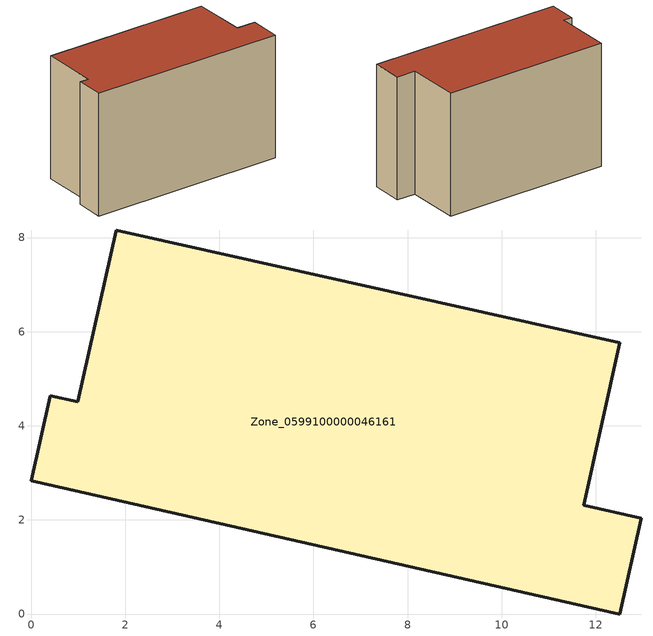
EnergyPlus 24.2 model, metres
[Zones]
Zone_0599100000046161
 floor ground (C_G): 1.81,8.16 12.51,5.77 11.74,2.31 12.97,2.03 12.51,0 0,2.83 0.41,4.64 0.99,4.51 z0
 wall outside (C_F): 0,2.83 12.51,0 12.97,2.03 11.74,2.31 12.51,5.77 1.81,8.16 0.99,4.51 0.41,4.64 0,2.83 z0:8.05
 roof outside (C_R): 1.81,8.16 0.99,4.51 0.41,4.64 0,2.83 12.51,0 12.97,2.03 11.74,2.31 12.51,5.77 z8.05
[BUILDING]
Pand.0599100000046161: North Axis=0; Terrain=City; Loads Convergence Tolerance Value=0.04; Temperature Convergence Tolerance Value=0.4; Solar Distribution=FullExterior; Maximum Number of Warmup Days=25; Minimum Number of Warmup Days=1
[Site:Location]
Rotterdam.The.Hague.AP_ZH_NLD Design_Conditions: Latitude=51.96; Longitude=4.45; Time Zone=1; Elevation=-4.5
[SITE:GROUNDTEMPERATURE:BUILDINGSURFACE]
18, 18, 18, 18, 18, 18, 18, 18, 18, 18, 18, 18
[MATERIAL] Thermal Absorptance=0.9; Solar Absorptance=0.7; Visible Absorptance=0.7
Name | Roughness | Thickness | Conductivity | Density | Specific Heat
G.TC.1975-1991 | MediumSmooth | 0.15 | 0.288461 | 540 | 1210
F.TC.1975-1991 | Rough | 0.3 | 0.230769 | 1920 | 840
R.TC.1975-1991 | MediumRough | 0.2 | 0.153846 | 1500 | 1000
[CONSTRUCTION]
C_G: G.TC.1975-1991
C_F: F.TC.1975-1991
C_R: R.TC.1975-1991
[ZONE]
Zone_0599100000046161: Type=1; Multiplier=1; Ceiling Height=Autocalculate; Volume=Autocalculate; Floor Area=autocalculate; Part of Total Floor Area=Yes
[ZONEINFILTRATION:DESIGNFLOWRATE]
Infil_Zone_0599100000046161: Zone or ZoneList or Space or SpaceList=Zone_0599100000046161; Schedule=AlwaysOn; Design Flow Rate Calculation Method=Flow/Area; Flow Rate per Floor Area=0.003; Constant Term Coefficient=1; Temperature Term Coefficient=0; Velocity Term Coefficient=0; Velocity Squared Term Coefficient=0
[HVACTEMPLATE:ZONE:IDEALLOADSAIRSYSTEM]
Zone_0599100000046161: Maximum Heating Supply Air Temperature=50; Minimum Cooling Supply Air Temperature=13; Maximum Heating Supply Air Humidity Ratio=0.0156; Minimum Cooling Supply Air Humidity Ratio=0.0077; Heating Limit=NoLimit; Cooling Limit=NoLimit; Dehumidification Control Type=ConstantSensibleHeatRatio; Cooling Sensible Heat Ratio=0.7; Dehumidification Setpoint=60; Humidification Control Type=None; Humidification Setpoint=30; Outdoor Air Method=None; Outdoor Air Flow Rate per Person=0.00944; Outdoor Air Flow Rate per Zone Floor Area=0; Outdoor Air Flow Rate per Zone=0; Demand Controlled Ventilation Type=None; Outdoor Air Economizer Type=NoEconomizer; Heat Recovery Type=None; Sensible Heat Recovery Effectiveness=0.7; Latent Heat Recovery Effectiveness=0.65
[ZONECONTROL:THERMOSTAT]
ThermostatControl_Zone_0599100000046161: Zone or ZoneList=Zone_0599100000046161; Control Type Schedule=DualSetpointControlType; Control 1=Thermostat_Zone_0599100000046161; Temperature Difference Between Cutout And Setpoint=0
[THERMOSTATSETPOINT:DUALSETPOINT]
Thermostat_Zone_0599100000046161: Heating Setpoint Temperature Schedule=HeatingSetpoint_Zone_0599100000046161; Cooling Setpoint Temperature Schedule=CoolingSetpoint_Zone_0599100000046161
[SCHEDULE:COMPACT]
HeatingSetpoint_Zone_0599100000046161: Through: 12/31, For: AllDays, Until: 24:00, 21
CoolingSetpoint_Zone_0599100000046161: Through: 12/31, For: AllDays, Until: 24:00, 24
DualSetpointControlType: Through: 12/31, For: AllDays, Until: 24:00, 4
AlwaysOn: Through: 12/31, For: AllDays, Until: 24:00, 1
